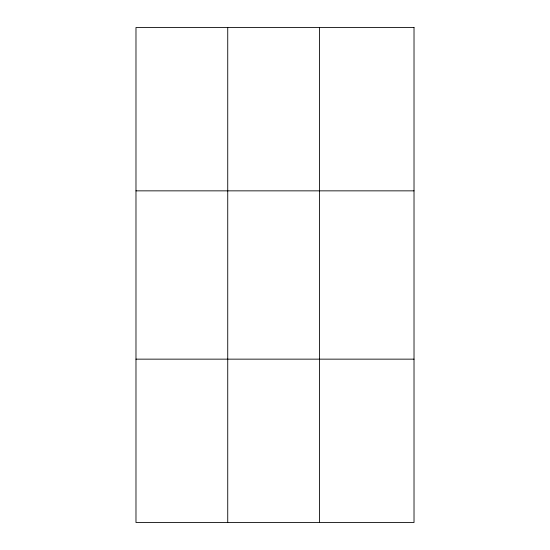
<?xml version="1.0" encoding="UTF-8"?>
<svg xmlns="http://www.w3.org/2000/svg" width="550" height="550" viewBox="0 0 550 550"><rect width="100%" height="100%" fill="white"/><g stroke="black" fill="none" stroke-linecap="round" stroke-linejoin="round"><path stroke-width="0.82" d="M227.734 522.5L227.734 27.5M319.488 522.5L319.488 27.5M135.981 190.85L414.019 190.85M135.981 359.15L414.019 359.15M414.019 27.5L414.019 522.5L135.981 522.5L135.981 27.5L414.019 27.5"/></g></svg>
